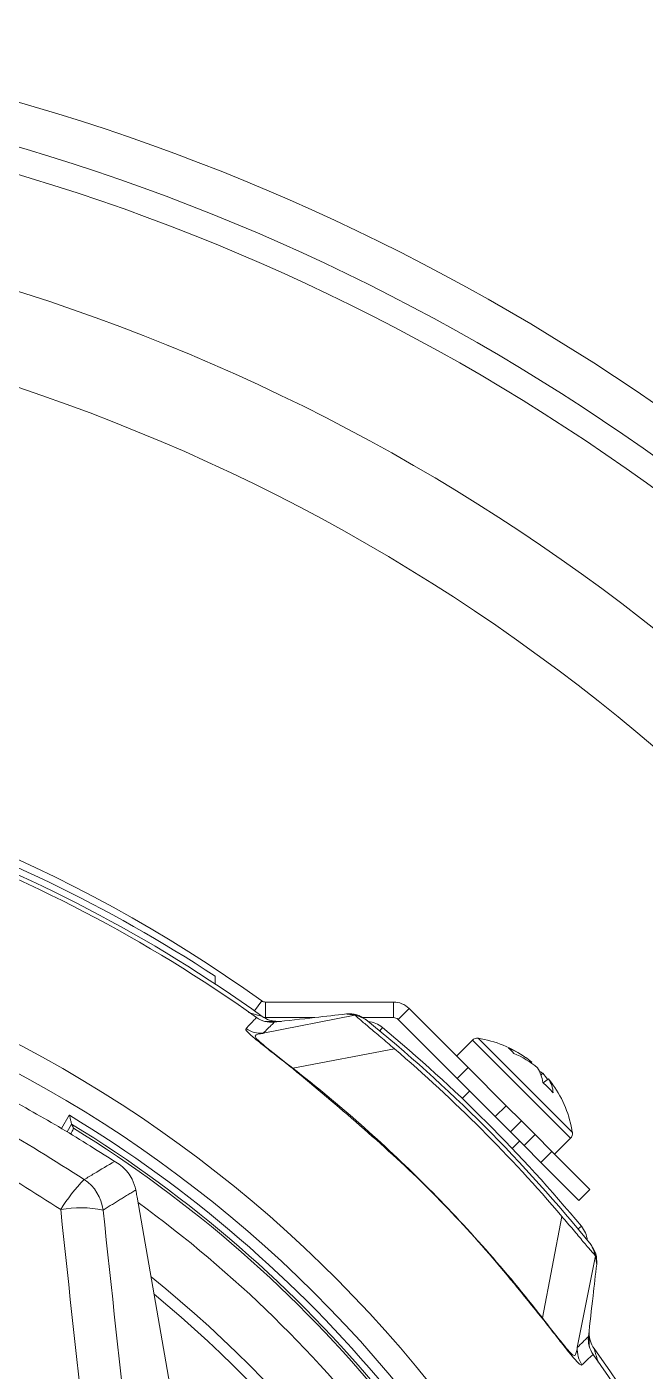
# Model space of a CAD drawing. Extents: x 11 to 120, y 2 to 94.
# Drawn here: x 115.424 to 116.86, y 42.426 to 45.544 of the extents above; entities that cross this region are included whole.
import ezdxf

# ---------------------------------------------------------------- set-up
doc = ezdxf.new("R2010")
doc.units = 0
doc.header["$MEASUREMENT"] = 0
doc.linetypes.add('SLD-Solid', pattern=[0])
doc.layers.add('OBJECT', color=7, linetype='CONTINUOUS')

msp = doc.modelspace()

# ---------------------------------------------------------------- linework, layer by layer
at = {"layer": 'OBJECT', "color": 7, "linetype": 'SLD-Solid', "lineweight": 15}
for p, q in [((115.8616, 43.3417), (115.8616, 43.3237)), ((115.9693, 43.2847), (115.9527, 43.2615)), ((115.9781, 43.2819), (115.9781, 43.2459)), ((116.2754, 43.2819), (115.9781, 43.2819)), ((116.2754, 43.2819), (116.2754, 43.2459)), ((116.286, 43.2415), (116.3114, 43.267)), ((116.3114, 43.267), (116.4485, 43.1299)), ((116.1859, 43.2518), (115.9728, 43.2094)), ((115.9781, 43.2459), (115.9747, 43.246)), ((116.0917, 43.2459), (115.9781, 43.2459)), ((116.2754, 43.2459), (116.2026, 43.2459)), ((116.286, 43.2415), (116.423, 43.1045)), ((116.2433, 43.2151), (116.2497, 43.2228)), ((116.4587, 43.1937), (116.4217, 43.1567)), ((116.4587, 43.1937), (116.6864, 42.966)), ((116.4716, 43.1979), (116.6906, 42.9789)), ((116.2774, 43.1736), (116.0418, 43.1283)), ((116.5949, 43.1405), (116.5964, 43.1424)), ((116.423, 43.1045), (116.4485, 43.1299)), ((116.5114, 43.0161), (116.423, 43.1045)), ((116.4485, 43.1299), (116.5369, 43.0415)), ((116.622, 43.1168), (116.6179, 43.113)), ((116.6232, 43.0943), (116.6351, 43.1037)), ((116.4521, 43.0754), (116.4349, 43.0582)), ((116.5369, 43.0415), (116.5114, 43.0161)), ((116.5369, 43.0415), (116.5722, 43.0062)), ((115.5048, 42.9884), (115.5227, 43.0195)), ((116.5114, 43.0161), (116.5468, 42.9807)), ((116.5722, 43.0062), (116.5468, 42.9807)), ((116.604, 42.9744), (116.5722, 43.0062)), ((115.528, 42.9987), (115.5175, 42.9805)), ((116.5786, 42.9489), (116.5468, 42.9807)), ((116.5508, 42.9422), (116.5681, 42.9594)), ((116.5786, 42.9489), (116.604, 42.9744)), ((116.5786, 42.9489), (116.6175, 42.91)), ((116.604, 42.9744), (116.6429, 42.9355)), ((116.6494, 42.929), (116.6864, 42.966)), ((116.6175, 42.91), (116.6429, 42.9355)), ((116.6429, 42.9355), (116.7313, 42.8471)), ((116.7059, 42.8216), (116.6175, 42.91)), ((115.8662, 41.7637), (115.68, 42.8295)), ((115.68, 42.8295), (115.68, 42.8289)), ((115.8662, 41.7632), (115.68, 42.8289)), ((116.7313, 42.8471), (116.7059, 42.8216)), ((116.6663, 42.7847), (116.621, 42.5491)), ((116.7038, 42.7554), (116.7115, 42.7618)), ((116.7445, 42.6932), (116.7021, 42.4801))]:
    msp.add_line(p, q, dxfattribs=at)
for centre, radius, start, end in [((114.0116, 40.5189), 5.0469, 42.8515, 84.7041), ((114.0116, 40.5189), 4.9469, 41.5879, 84.1049), ((114.0116, 40.5189), 4.8857, 40.7726, 83.9392), ((114.0116, 40.5189), 4.6263, 36.8914, 83.1919), ((114.0116, 40.5189), 4.4142, 33.0495, 82.5252), ((114.0116, 40.5189), 3.375, 56.7599, 86.8016), ((114.0116, 40.5589), 3.356, 54.3132, 82.1218), ((114.0116, 40.5189), 3.36, 54.3364, 86.6557), ((114.0116, 40.5189), 3.35, 54.4956, 86.4858), ((114.0116, 40.5189), 3.0068, 19.7991, 86.1975), ((114.0116, 40.5189), 2.9472, 20.4368, 86.0663), ((115.9781, 43.2969), 0.015, 234.3132, 270), ((116.2754, 43.2309), 0.051, 45, 90), ((115.992, 43.2949), 0.06, 234.4956, 276.5184), ((116.0067, 43.2991), 0.062, 234.3364, 269.981), ((114.0116, 40.5189), 3.5, 38.9328, 51.0672), ((116.2101, 43.1751), 0.062, 50.3849, 83.6603), ((116.2754, 43.2309), 0.015, 45, 90), ((114.0116, 40.5189), 3.51, 39.7171, 50.3849), ((116.4693, 43.1831), 0.015, 81.1668, 135), ((116.4313, 42.9386), 0.2624, 54.7075, 81.1668), ((114.0116, 40.5189), 3.4902, 40.4808, 49.5192), ((116.4635, 42.9841), 0.2067, 50.0005, 67.6092), ((116.5018, 43.1225), 0.0664, 37.4944, 52.5056), ((116.4693, 42.9618), 0.2184, 50.0604, 67.0334), ((115.8505, 43.2774), 0.2425, 321.9012, 322.0702), ((116.5461, 43.0864), 0.0765, 6.6903, 34.0959), ((116.5857, 43.0656), 0.0627, 54.6437, 62.9685), ((116.4587, 42.9796), 0.2133, 35.0763, 40.0302), ((116.5821, 43.0677), 0.0641, 3.2967, 34.1673), ((116.4769, 42.9709), 0.2065, 35.2932, 40.0064), ((116.4559, 42.9051), 0.2526, 41.1567, 48.8433), ((116.4313, 42.9386), 0.2624, 8.8332, 35.2925), ((114.0116, 40.5189), 2.9217, 20.6331, 58.8549), ((114.0116, 40.5189), 2.9067, 20.6331, 58.5533), ((114.0116, 40.5189), 2.901, 20.2713, 58.3816), ((116.6758, 42.9766), 0.015, 315, 8.8332), ((115.8362, 42.596), 0.3911, 135.4921, 148.4973), ((115.5013, 42.7864), 0.1008, 7.4099, 56.2556), ((115.5494, 42.5502), 0.2545, 78.2405, 100.5611), ((114.0116, 40.5189), 2.841, 20.7614, 53.9816), ((116.6638, 42.7222), 0.062, 6.4417, 39.7171), ((114.0116, 40.5189), 2.7223, 21.7629, 51.3353), ((114.0116, 40.5189), 2.6951, 22.6787, 50.6776), ((116.7421, 42.3939), 0.1968, 127.948, 128.1563), ((116.7915, 42.5145), 0.062, 181, 215.6734), ((116.7876, 42.4993), 0.06, 173.4816, 215.5044), ((114.0116, 40.5189), 3.36, 18.4108, 35.6734), ((114.0116, 40.5189), 3.35, 18.5143, 35.5044)]:
    msp.add_arc(centre, radius, start, end, dxfattribs=at)
for centre, major_axis, ratio, start_param, end_param in [((110.941, 42.2917), (4.6065, -2.6595), 0.745432, 0.820323, 0.822517), ((115.714, 43.0263), (-0.0636, 0.5099), 0.121842, 1.925796, 1.952845), ((117.9, 40.5194), (-2.1532, 17.375), 0.121162, 1.424138, 1.488586), ((117.9985, 40.5315), (-2.1536, 17.275), 0.121842, 1.423964, 1.488412)]:
    msp.add_ellipse(centre, major_axis=major_axis, ratio=ratio, start_param=start_param, end_param=end_param, dxfattribs=at)
for points, knots in [([(112.4649, 42.8702), (112.5293, 42.9112), (112.6585, 42.9934), (112.8661, 43.097), (113.0837, 43.185), (113.3078, 43.2538), (113.5353, 43.3033), (113.7657, 43.3337), (114.0007, 43.3446), (114.2345, 43.3355), (114.4641, 43.3071), (114.6892, 43.2603), (114.9121, 43.1942), (115.1332, 43.1074), (115.3505, 43.0014), (115.4882, 42.914), (115.5573, 42.8702)], [0, 0, 0, 0, 0.069874, 0.140224, 0.21209, 0.284485, 0.354361, 0.42473, 0.496663, 0.569139, 0.63829, 0.70792, 0.779053, 0.850702, 0.925062, 1, 1, 1, 1]), ([(115.5028, 42.8004), (115.4411, 42.8399), (115.3175, 42.9191), (115.1187, 43.0191), (114.9104, 43.1044), (114.6957, 43.1712), (114.4777, 43.2195), (114.2568, 43.2495), (114.0314, 43.2609), (113.8072, 43.253), (113.5869, 43.2267), (113.3711, 43.1826), (113.1573, 43.1202), (112.9417, 43.0366), (112.7266, 42.9324), (112.5887, 42.8445), (112.5194, 42.8004)], [0, 0, 0, 0, 0.069423, 0.139315, 0.210704, 0.282616, 0.352042, 0.421958, 0.493432, 0.565446, 0.634079, 0.703187, 0.773786, 0.844894, 0.922121, 1, 1, 1, 1]), ([(115.9384, 43.2577), (115.9401, 43.2572), (115.9498, 43.2545), (115.9612, 43.2514), (115.9689, 43.2492), (115.9705, 43.2488), (115.9705, 43.2488), (115.9706, 43.2488)], [0, 0, 0, 0, 0.11528, 0.642019, 0.819139, 0.969792, 1, 1, 1, 1]), ([(115.9331, 43.2203), (115.9365, 43.2239), (115.9447, 43.2326), (115.9529, 43.2416), (115.9568, 43.2456), (115.9571, 43.2459), (115.9572, 43.246)], [0, 0, 0, 0, 0.224142, 0.545792, 0.867469, 1, 1, 1, 1]), ([(115.9988, 43.2353), (115.9987, 43.2352), (115.9984, 43.2349), (115.9943, 43.2308), (115.985, 43.2217), (115.9763, 43.213), (115.9728, 43.2094)], [0, 0, 0, 0, 0.132531, 0.454207, 0.77585, 1, 1, 1, 1]), ([(115.9988, 43.2353), (116.0301, 43.2389), (116.086, 43.2452), (116.1419, 43.2516), (116.1665, 43.2544)], [0, 0, 0, 0, 0.56, 1, 1, 1, 1]), ([(116.1665, 43.2544), (116.1746, 43.2545), (116.1907, 43.2547), (116.2043, 43.2459), (116.211, 43.2415)], [0, 0, 0, 0, 0.49976, 1, 1, 1, 1]), ([(116.1859, 43.2518), (116.186, 43.2517), (116.1861, 43.2514), (116.1889, 43.2486), (116.1983, 43.2405), (116.2185, 43.2234), (116.246, 43.2003), (116.2666, 43.1827), (116.2774, 43.1736)], [0, 0, 0, 0, 0.061294, 0.157978, 0.353027, 0.568967, 0.775602, 1, 1, 1, 1]), ([(116.211, 43.2415), (116.2108, 43.2416), (116.2103, 43.2419), (116.2066, 43.2437), (116.2011, 43.2461), (116.1942, 43.249), (116.1887, 43.2509), (116.1859, 43.2518)], [0, 0, 0, 0, 0.187126, 0.391336, 0.595144, 0.79397, 1, 1, 1, 1]), ([(116.0414, 43.1278), (116.0298, 43.1368), (116.0066, 43.1549), (115.9753, 43.1794), (115.9499, 43.1998), (115.9309, 43.2171), (115.9322, 43.219), (115.9331, 43.2203)], [0, 0, 0, 0, 0.13867, 0.277419, 0.423115, 0.599885, 1, 1, 1, 1]), ([(115.9331, 43.2203), (115.9392, 43.2167), (115.9515, 43.2096), (115.9657, 43.2095), (115.9728, 43.2094)], [0, 0, 0, 0, 0.499999, 1, 1, 1, 1]), ([(115.9728, 43.2094), (115.9728, 43.2094), (115.9726, 43.2093), (115.9647, 43.2077), (115.9513, 43.2072), (115.9557, 43.1984), (115.9641, 43.1903), (115.972, 43.1836), (115.9881, 43.1705), (116.0089, 43.154), (116.0309, 43.1368), (116.0418, 43.1283), (116.0418, 43.1283)], [0, 0, 0, 0, 0.000008, 0.011235, 0.408406, 0.550964, 0.581776, 0.700643, 0.724685, 0.86239, 0.999992, 1, 1, 1, 1]), ([(116.6205, 42.5487), (116.5772, 42.6021), (116.4908, 42.709), (116.3033, 42.9088), (116.146, 43.0403), (116.0414, 43.1278)], [0, 0, 0, 0, 0.251148, 0.502295, 1, 1, 1, 1]), ([(116.0418, 43.1283), (116.0418, 43.1283), (116.1493, 43.0447), (116.3035, 42.9087), (116.491, 42.7092), (116.5788, 42.6034), (116.621, 42.5491), (116.621, 42.5491)], [0, 0, 0, 0, 0.000003, 0.497705, 0.748853, 0.999997, 1, 1, 1, 1]), ([(115.6277, 42.9123), (115.5846, 42.9396), (115.498, 42.9946), (115.4072, 43.044), (115.3616, 43.0689)], [0, 0, 0, 0, 0.497922, 1, 1, 1, 1]), ([(115.528, 42.9987), (115.528, 42.9989), (115.5279, 42.9993), (115.5272, 43.0019), (115.5261, 43.0065), (115.5245, 43.0127), (115.5233, 43.0174), (115.5227, 43.0194), (115.5227, 43.0195)], [0, 0, 0, 0, 0.142145, 0.283516, 0.488774, 0.776443, 0.994579, 1, 1, 1, 1]), ([(115.5256, 42.9755), (115.527, 42.978), (115.5305, 42.9846), (115.5324, 42.9885), (115.5325, 42.9891), (115.5325, 42.9893)], [0, 0, 0, 0, 0.317176, 0.799263, 1, 1, 1, 1]), ([(115.5573, 42.8702), (115.565, 42.8748), (115.5885, 42.8889), (115.612, 42.9029), (115.6277, 42.9123)], [0, 0, 0, 0, 0.328344, 1, 1, 1, 1]), ([(115.6771, 42.8461), (115.6747, 42.8546), (115.6687, 42.8762), (115.6509, 42.8966), (115.6352, 42.908), (115.6288, 42.9117), (115.6278, 42.9122), (115.6277, 42.9123)], [0, 0, 0, 0, 0.291275, 0.731777, 0.961023, 0.995992, 1, 1, 1, 1]), ([(116.6663, 42.7847), (116.6752, 42.7743), (116.6929, 42.7535), (116.7166, 42.7252), (116.7342, 42.7044), (116.743, 42.6944), (116.7441, 42.6935), (116.7445, 42.6932)], [0, 0, 0, 0, 0.217939, 0.435238, 0.661578, 0.868608, 1, 1, 1, 1]), ([(116.7445, 42.6932), (116.7436, 42.696), (116.7417, 42.7015), (116.7388, 42.7084), (116.7364, 42.7139), (116.7346, 42.7176), (116.7343, 42.7181), (116.7342, 42.7183)], [0, 0, 0, 0, 0.206019, 0.404831, 0.608657, 0.812864, 1, 1, 1, 1]), ([(116.7342, 42.7183), (116.7386, 42.7116), (116.7474, 42.698), (116.7472, 42.6819), (116.7471, 42.6738)], [0, 0, 0, 0, 0.49976, 1, 1, 1, 1]), ([(116.728, 42.5061), (116.7315, 42.5374), (116.7379, 42.5933), (116.7443, 42.6492), (116.7471, 42.6738)], [0, 0, 0, 0, 0.56, 1, 1, 1, 1]), ([(116.713, 42.4404), (116.713, 42.4404), (116.7118, 42.4393), (116.7095, 42.4385), (116.6925, 42.4573), (116.6722, 42.4824), (116.6477, 42.5137), (116.6295, 42.537), (116.6205, 42.5487)], [0, 0, 0, 0, 0.01186, 0.400274, 0.577865, 0.721206, 0.860697, 1, 1, 1, 1]), ([(116.621, 42.5491), (116.621, 42.5491), (116.6296, 42.5381), (116.6468, 42.516), (116.6687, 42.4884), (116.6802, 42.4746), (116.6894, 42.4645), (116.6933, 42.4616), (116.6975, 42.4619), (116.6995, 42.4685), (116.7013, 42.4761), (116.7021, 42.4801), (116.7021, 42.4801)], [0, 0, 0, 0, 0.000008, 0.138336, 0.276648, 0.396795, 0.417207, 0.570266, 0.591197, 0.794579, 0.999992, 1, 1, 1, 1]), ([(116.7021, 42.4801), (116.7032, 42.4812), (116.7097, 42.4877), (116.7165, 42.4946), (116.7219, 42.5), (116.7255, 42.5036), (116.7276, 42.5058), (116.7279, 42.506), (116.728, 42.5061)], [0, 0, 0, 0, 0.069093, 0.390745, 0.511364, 0.631984, 0.873208, 1, 1, 1, 1]), ([(116.713, 42.4404), (116.7094, 42.4465), (116.7023, 42.4588), (116.7022, 42.473), (116.7021, 42.4801)], [0, 0, 0, 0, 0.5, 1, 1, 1, 1]), ([(116.7411, 42.4783), (116.7412, 42.478), (116.7414, 42.4774), (116.7432, 42.4711), (116.7463, 42.4607), (116.7492, 42.4506), (116.7506, 42.4456)], [0, 0, 0, 0, 0.155021, 0.347856, 0.677523, 1, 1, 1, 1]), ([(116.7387, 42.4645), (116.7387, 42.4644), (116.7384, 42.4642), (116.7363, 42.4621), (116.7327, 42.4588), (116.7274, 42.4539), (116.7207, 42.4477), (116.7142, 42.4415), (116.713, 42.4404)], [0, 0, 0, 0, 0.126792, 0.368017, 0.488638, 0.609261, 0.930911, 1, 1, 1, 1])]:
    msp.add_open_spline(points, degree=3, knots=knots, dxfattribs=at)
for points in [[(115.9771, 43.2371), (116.015, 43.2371)], [(116.1859, 43.2518), (116.1665, 43.2544)], [(115.9728, 43.2094), (115.9728, 43.2094)], [(115.5281, 42.9987), (115.528, 42.9987)], [(115.6771, 42.8461), (115.6013, 42.7994)], [(115.6778, 42.8417), (115.6771, 42.8461)], [(116.7471, 42.6738), (116.7445, 42.6932)], [(116.7294, 42.5186), (116.73, 42.4824)], [(116.7021, 42.4801), (116.7021, 42.4801)]]:
    msp.add_open_spline(points, degree=1, dxfattribs=at)

doc.saveas('drawing.dxf')
